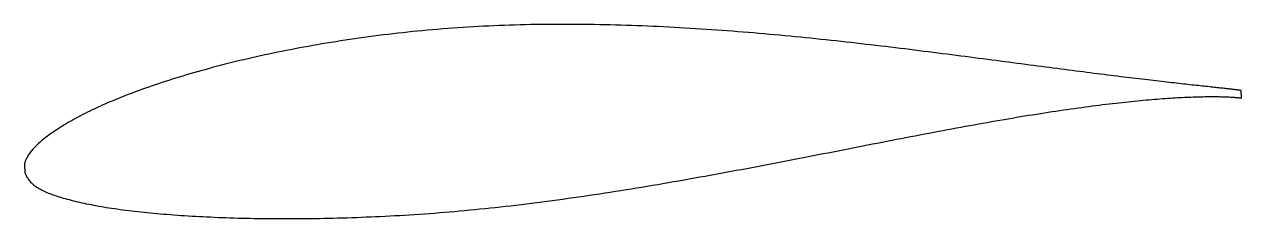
# Model space of a CAD drawing. Header units: metres. Extents: x -22.5 to 45.7, y -4.1 to 6.8.
import ezdxf

# ---------------------------------------------------------------- set-up
doc = ezdxf.new("R2010")
doc.units = ezdxf.units.M

msp = doc.modelspace()

# ---------------------------------------------------------------- linework, layer by layer
msp.add_lwpolyline([(45.631, 3.077), (45.629, 3.078), (45.625, 3.079), (45.619, 3.08), (45.609, 3.082), (45.598, 3.084), (45.583, 3.086), (45.566, 3.089), (45.546, 3.092), (45.524, 3.095), (45.499, 3.099), (45.471, 3.103), (45.441, 3.107), (45.409, 3.111), (45.373, 3.116), (45.335, 3.121), (45.295, 3.126), (45.251, 3.131), (45.206, 3.136), (45.157, 3.142), (45.106, 3.148), (45.053, 3.154), (44.997, 3.161), (44.938, 3.167), (44.877, 3.174), (44.813, 3.181), (44.747, 3.188), (44.678, 3.196), (44.607, 3.204), (44.533, 3.212), (44.456, 3.22), (44.377, 3.229), (44.295, 3.237), (44.211, 3.246), (44.125, 3.256), (44.036, 3.265), (43.944, 3.275), (43.85, 3.285), (43.753, 3.295), (43.654, 3.306), (43.553, 3.317), (43.449, 3.328), (43.342, 3.34), (43.233, 3.351), (43.122, 3.363), (43.008, 3.376), (42.892, 3.388), (42.773, 3.401), (42.652, 3.414), (42.529, 3.428), (42.403, 3.442), (42.275, 3.456), (42.144, 3.471), (42.011, 3.485), (41.876, 3.501), (41.738, 3.516), (41.598, 3.532), (41.456, 3.548), (41.311, 3.565), (41.164, 3.581), (41.015, 3.599), (40.864, 3.616), (40.71, 3.634), (40.554, 3.652), (40.396, 3.671), (40.235, 3.69), (40.072, 3.709), (39.908, 3.729), (39.74, 3.749), (39.571, 3.769), (39.4, 3.79), (39.226, 3.811), (39.05, 3.833), (38.872, 3.854), (38.692, 3.877), (38.51, 3.899), (38.326, 3.922), (38.14, 3.945), (37.952, 3.969), (37.761, 3.993), (37.569, 4.017), (37.374, 4.041), (37.178, 4.066), (36.98, 4.091), (36.779, 4.117), (36.577, 4.143), (36.373, 4.169), (36.166, 4.195), (35.958, 4.222), (35.748, 4.249), (35.536, 4.276), (35.323, 4.304), (35.107, 4.332), (34.89, 4.36), (34.67, 4.389), (34.449, 4.418), (34.227, 4.447), (34.002, 4.476), (33.776, 4.506), (33.548, 4.536), (33.318, 4.566), (33.087, 4.596), (32.854, 4.627), (32.619, 4.658), (32.382, 4.689), (32.144, 4.72), (31.905, 4.752), (31.664, 4.783), (31.421, 4.815), (31.177, 4.847), (30.931, 4.879), (30.684, 4.911), (30.435, 4.944), (30.184, 4.977), (29.933, 5.009), (29.68, 5.042), (29.425, 5.075), (29.169, 5.108), (28.912, 5.141), (28.653, 5.173), (28.393, 5.206), (28.132, 5.24), (27.87, 5.273), (27.606, 5.306), (27.341, 5.339), (27.075, 5.372), (26.807, 5.405), (26.539, 5.438), (26.269, 5.47), (25.998, 5.503), (25.726, 5.536), (25.453, 5.568), (25.178, 5.601), (24.903, 5.633), (24.627, 5.665), (24.35, 5.697), (24.071, 5.729), (23.792, 5.76), (23.512, 5.791), (23.231, 5.822), (22.949, 5.853), (22.666, 5.884), (22.382, 5.914), (22.098, 5.944), (21.813, 5.974), (21.526, 6.003), (21.239, 6.032), (20.952, 6.061), (20.663, 6.09), (20.374, 6.118), (20.085, 6.145), (19.794, 6.173), (19.503, 6.199), (19.212, 6.226), (18.92, 6.252), (18.627, 6.277), (18.334, 6.302), (18.04, 6.326), (17.746, 6.351), (17.451, 6.374), (17.156, 6.397), (16.86, 6.419), (16.564, 6.441), (16.268, 6.462), (15.971, 6.483), (15.674, 6.503), (15.377, 6.523), (15.079, 6.542), (14.781, 6.56), (14.483, 6.578), (14.185, 6.595), (13.886, 6.611), (13.588, 6.627), (13.289, 6.642), (12.99, 6.657), (12.691, 6.67), (12.392, 6.683), (12.093, 6.695), (11.794, 6.707), (11.495, 6.718), (11.195, 6.728), (10.896, 6.737), (10.597, 6.746), (10.299, 6.754), (10, 6.761), (9.701, 6.767), (9.403, 6.772), (9.105, 6.777), (8.806, 6.78), (8.509, 6.783), (8.211, 6.785), (7.914, 6.786), (7.617, 6.786), (7.32, 6.785), (7.024, 6.784), (6.728, 6.781), (6.433, 6.778), (6.137, 6.773), (5.843, 6.768), (5.549, 6.762), (5.255, 6.754), (4.962, 6.746), (4.669, 6.737), (4.377, 6.727), (4.086, 6.716), (3.795, 6.704), (3.505, 6.69), (3.215, 6.676), (2.926, 6.661), (2.638, 6.645), (2.35, 6.628), (2.063, 6.61), (1.777, 6.591), (1.492, 6.571), (1.208, 6.55), (0.924, 6.528), (0.641, 6.505), (0.359, 6.481), (0.078, 6.457), (-0.202, 6.431), (-0.481, 6.404), (-0.759, 6.376), (-1.036, 6.348), (-1.313, 6.318), (-1.588, 6.288), (-1.862, 6.256), (-2.135, 6.224), (-2.407, 6.19), (-2.678, 6.156), (-2.948, 6.121), (-3.217, 6.086), (-3.484, 6.049), (-3.751, 6.012), (-4.016, 5.974), (-4.28, 5.935), (-4.543, 5.895), (-4.804, 5.855), (-5.065, 5.814), (-5.324, 5.772), (-5.581, 5.73), (-5.838, 5.686), (-6.093, 5.643), (-6.346, 5.598), (-6.599, 5.553), (-6.849, 5.508), (-7.099, 5.461), (-7.347, 5.415), (-7.593, 5.367), (-7.838, 5.319), (-8.082, 5.27), (-8.324, 5.221), (-8.565, 5.171), (-8.804, 5.121), (-9.041, 5.07), (-9.277, 5.018), (-9.511, 4.966), (-9.744, 4.913), (-9.975, 4.86), (-10.204, 4.807), (-10.432, 4.753), (-10.658, 4.698), (-10.882, 4.643), (-11.104, 4.588), (-11.325, 4.532), (-11.544, 4.475), (-11.761, 4.418), (-11.977, 4.361), (-12.19, 4.303), (-12.402, 4.245), (-12.612, 4.187), (-12.821, 4.128), (-13.027, 4.069), (-13.231, 4.009), (-13.434, 3.95), (-13.635, 3.89), (-13.833, 3.829), (-14.03, 3.768), (-14.225, 3.707), (-14.418, 3.646), (-14.608, 3.585), (-14.797, 3.523), (-14.984, 3.461), (-15.169, 3.399), (-15.352, 3.336), (-15.533, 3.274), (-15.711, 3.211), (-15.888, 3.148), (-16.062, 3.085), (-16.235, 3.021), (-16.405, 2.958), (-16.573, 2.894), (-16.739, 2.83), (-16.903, 2.766), (-17.065, 2.702), (-17.224, 2.638), (-17.382, 2.574), (-17.537, 2.509), (-17.69, 2.445), (-17.84, 2.381), (-17.989, 2.316), (-18.135, 2.251), (-18.279, 2.187), (-18.421, 2.122), (-18.56, 2.057), (-18.697, 1.992), (-18.832, 1.927), (-18.964, 1.862), (-19.094, 1.797), (-19.222, 1.732), (-19.348, 1.668), (-19.471, 1.602), (-19.592, 1.537), (-19.71, 1.473), (-19.826, 1.408), (-19.94, 1.343), (-20.051, 1.279), (-20.16, 1.214), (-20.266, 1.15), (-20.37, 1.086), (-20.472, 1.023), (-20.571, 0.96), (-20.668, 0.897), (-20.763, 0.834), (-20.855, 0.772), (-20.944, 0.71), (-21.031, 0.649), (-21.116, 0.588), (-21.198, 0.527), (-21.277, 0.467), (-21.355, 0.408), (-21.429, 0.348), (-21.501, 0.29), (-21.571, 0.231), (-21.638, 0.173), (-21.703, 0.115), (-21.765, 0.058), (-21.825, 0), (-21.882, -0.056), (-21.937, -0.113), (-21.989, -0.169), (-22.038, -0.225), (-22.085, -0.28), (-22.13, -0.335), (-22.171, -0.39), (-22.211, -0.444), (-22.248, -0.497), (-22.282, -0.55), (-22.314, -0.603), (-22.343, -0.654), (-22.369, -0.705), (-22.394, -0.754), (-22.415, -0.802), (-22.434, -0.849), (-22.451, -0.894), (-22.465, -0.936), (-22.477, -0.976), (-22.486, -1.011), (-22.494, -1.042), (-22.499, -1.065), (-22.501, -1.08), (-22.475, -1.516), (-22.473, -1.519), (-22.469, -1.529), (-22.461, -1.546), (-22.45, -1.57), (-22.437, -1.603), (-22.42, -1.642), (-22.4, -1.684), (-22.378, -1.728), (-22.353, -1.774), (-22.325, -1.82), (-22.295, -1.866), (-22.262, -1.912), (-22.227, -1.957), (-22.189, -2.002), (-22.148, -2.047), (-22.105, -2.091), (-22.059, -2.133), (-22.011, -2.176), (-21.961, -2.217), (-21.907, -2.258), (-21.852, -2.298), (-21.794, -2.337), (-21.733, -2.376), (-21.67, -2.414), (-21.604, -2.451), (-21.536, -2.488), (-21.465, -2.524), (-21.392, -2.559), (-21.316, -2.594), (-21.238, -2.628), (-21.157, -2.661), (-21.074, -2.694), (-20.989, -2.726), (-20.9, -2.759), (-20.81, -2.79), (-20.717, -2.822), (-20.621, -2.852), (-20.524, -2.883), (-20.423, -2.914), (-20.32, -2.944), (-20.215, -2.974), (-20.107, -3.004), (-19.997, -3.033), (-19.885, -3.063), (-19.77, -3.092), (-19.653, -3.121), (-19.533, -3.149), (-19.411, -3.178), (-19.287, -3.206), (-19.16, -3.233), (-19.031, -3.261), (-18.9, -3.288), (-18.766, -3.314), (-18.63, -3.34), (-18.491, -3.366), (-18.351, -3.391), (-18.208, -3.416), (-18.063, -3.441), (-17.916, -3.465), (-17.766, -3.488), (-17.614, -3.511), (-17.46, -3.534), (-17.304, -3.556), (-17.145, -3.578), (-16.985, -3.599), (-16.822, -3.62), (-16.657, -3.64), (-16.49, -3.661), (-16.321, -3.68), (-16.149, -3.7), (-15.976, -3.718), (-15.8, -3.737), (-15.623, -3.755), (-15.443, -3.773), (-15.261, -3.79), (-15.077, -3.806), (-14.892, -3.823), (-14.704, -3.839), (-14.514, -3.854), (-14.322, -3.869), (-14.128, -3.884), (-13.933, -3.898), (-13.735, -3.912), (-13.535, -3.925), (-13.334, -3.938), (-13.13, -3.95), (-12.925, -3.962), (-12.718, -3.974), (-12.509, -3.985), (-12.298, -3.995), (-12.086, -4.005), (-11.871, -4.015), (-11.655, -4.024), (-11.437, -4.032), (-11.217, -4.041), (-10.996, -4.048), (-10.773, -4.056), (-10.548, -4.062), (-10.322, -4.068), (-10.094, -4.074), (-9.864, -4.079), (-9.632, -4.083), (-9.399, -4.087), (-9.165, -4.09), (-8.929, -4.093), (-8.691, -4.095), (-8.452, -4.097), (-8.211, -4.098), (-7.969, -4.098), (-7.725, -4.098), (-7.48, -4.098), (-7.233, -4.096), (-6.985, -4.094), (-6.736, -4.092), (-6.485, -4.089), (-6.233, -4.085), (-5.979, -4.081), (-5.724, -4.076), (-5.468, -4.07), (-5.211, -4.064), (-4.952, -4.058), (-4.692, -4.051), (-4.431, -4.043), (-4.169, -4.034), (-3.905, -4.025), (-3.64, -4.015), (-3.374, -4.005), (-3.108, -3.994), (-2.839, -3.982), (-2.57, -3.97), (-2.3, -3.956), (-2.029, -3.942), (-1.757, -3.928), (-1.484, -3.912), (-1.209, -3.896), (-0.934, -3.879), (-0.658, -3.861), (-0.381, -3.843), (-0.103, -3.823), (0.175, -3.803), (0.455, -3.783), (0.735, -3.761), (1.017, -3.738), (1.299, -3.715), (1.581, -3.691), (1.865, -3.666), (2.149, -3.64), (2.434, -3.613), (2.719, -3.586), (3.005, -3.557), (3.292, -3.528), (3.579, -3.499), (3.867, -3.468), (4.156, -3.437), (4.445, -3.404), (4.734, -3.371), (5.024, -3.338), (5.315, -3.303), (5.606, -3.268), (5.897, -3.232), (6.189, -3.195), (6.481, -3.157), (6.774, -3.119), (7.066, -3.08), (7.36, -3.041), (7.653, -3), (7.947, -2.959), (8.241, -2.918), (8.535, -2.875), (8.829, -2.833), (9.124, -2.789), (9.419, -2.745), (9.714, -2.701), (10.009, -2.656), (10.304, -2.61), (10.599, -2.564), (10.895, -2.517), (11.19, -2.47), (11.485, -2.422), (11.781, -2.374), (12.076, -2.325), (12.371, -2.276), (12.667, -2.226), (12.962, -2.176), (13.257, -2.126), (13.551, -2.075), (13.846, -2.025), (14.141, -1.973), (14.435, -1.921), (14.729, -1.869), (15.023, -1.817), (15.316, -1.764), (15.61, -1.712), (15.903, -1.659), (16.195, -1.605), (16.488, -1.552), (16.78, -1.498), (17.071, -1.444), (17.362, -1.39), (17.653, -1.336), (17.943, -1.281), (18.233, -1.227), (18.522, -1.172), (18.811, -1.117), (19.099, -1.062), (19.386, -1.007), (19.673, -0.953), (19.96, -0.897), (20.245, -0.842), (20.53, -0.787), (20.815, -0.732), (21.099, -0.677), (21.382, -0.622), (21.664, -0.566), (21.945, -0.511), (22.226, -0.457), (22.506, -0.402), (22.785, -0.347), (23.063, -0.293), (23.341, -0.238), (23.617, -0.184), (23.893, -0.13), (24.167, -0.076), (24.441, -0.023), (24.714, 0.031), (24.986, 0.084), (25.257, 0.137), (25.526, 0.189), (25.795, 0.242), (26.063, 0.294), (26.33, 0.346), (26.595, 0.397), (26.859, 0.448), (27.123, 0.499), (27.385, 0.549), (27.646, 0.599), (27.905, 0.649), (28.164, 0.698), (28.421, 0.747), (28.677, 0.795), (28.932, 0.843), (29.185, 0.89), (29.437, 0.937), (29.688, 0.984), (29.938, 1.029), (30.186, 1.075), (30.432, 1.12), (30.678, 1.164), (30.922, 1.208), (31.164, 1.252), (31.405, 1.294), (31.645, 1.337), (31.883, 1.378), (32.119, 1.42), (32.354, 1.46), (32.587, 1.5), (32.819, 1.539), (33.05, 1.578), (33.278, 1.616), (33.505, 1.653), (33.731, 1.69), (33.955, 1.726), (34.177, 1.762), (34.397, 1.797), (34.616, 1.831), (34.833, 1.864), (35.048, 1.897), (35.262, 1.929), (35.473, 1.961), (35.683, 1.992), (35.891, 2.022), (36.098, 2.052), (36.302, 2.081), (36.505, 2.109), (36.706, 2.137), (36.905, 2.164), (37.102, 2.19), (37.297, 2.215), (37.49, 2.24), (37.681, 2.265), (37.871, 2.288), (38.058, 2.311), (38.243, 2.334), (38.427, 2.355), (38.608, 2.376), (38.788, 2.396), (38.965, 2.416), (39.14, 2.435), (39.313, 2.454), (39.484, 2.471), (39.653, 2.489), (39.82, 2.505), (39.985, 2.521), (40.148, 2.536), (40.308, 2.551), (40.467, 2.565), (40.623, 2.578), (40.777, 2.591), (40.929, 2.603), (41.078, 2.615), (41.226, 2.626), (41.371, 2.636), (41.514, 2.646), (41.654, 2.655), (41.793, 2.664), (41.929, 2.672), (42.063, 2.68), (42.194, 2.687), (42.324, 2.694), (42.451, 2.7), (42.575, 2.705), (42.697, 2.71), (42.817, 2.715), (42.935, 2.719), (43.05, 2.723), (43.163, 2.726), (43.273, 2.729), (43.381, 2.732), (43.487, 2.734), (43.59, 2.736), (43.691, 2.737), (43.789, 2.738), (43.885, 2.738), (43.978, 2.739), (44.069, 2.739), (44.158, 2.738), (44.244, 2.738), (44.328, 2.737), (44.409, 2.735), (44.487, 2.734), (44.563, 2.732), (44.637, 2.73), (44.708, 2.728), (44.777, 2.726), (44.843, 2.723), (44.906, 2.72), (44.967, 2.717), (45.026, 2.714), (45.081, 2.711), (45.135, 2.708), (45.186, 2.704), (45.234, 2.701), (45.279, 2.697), (45.322, 2.694), (45.363, 2.69), (45.401, 2.687), (45.436, 2.683), (45.469, 2.679), (45.499, 2.676), (45.526, 2.673), (45.551, 2.669), (45.574, 2.666), (45.593, 2.664), (45.61, 2.661), (45.625, 2.658), (45.637, 2.656), (45.646, 2.654), (45.653, 2.653), (45.657, 2.652), (45.658, 2.651)], close=True)

doc.saveas('drawing.dxf')
